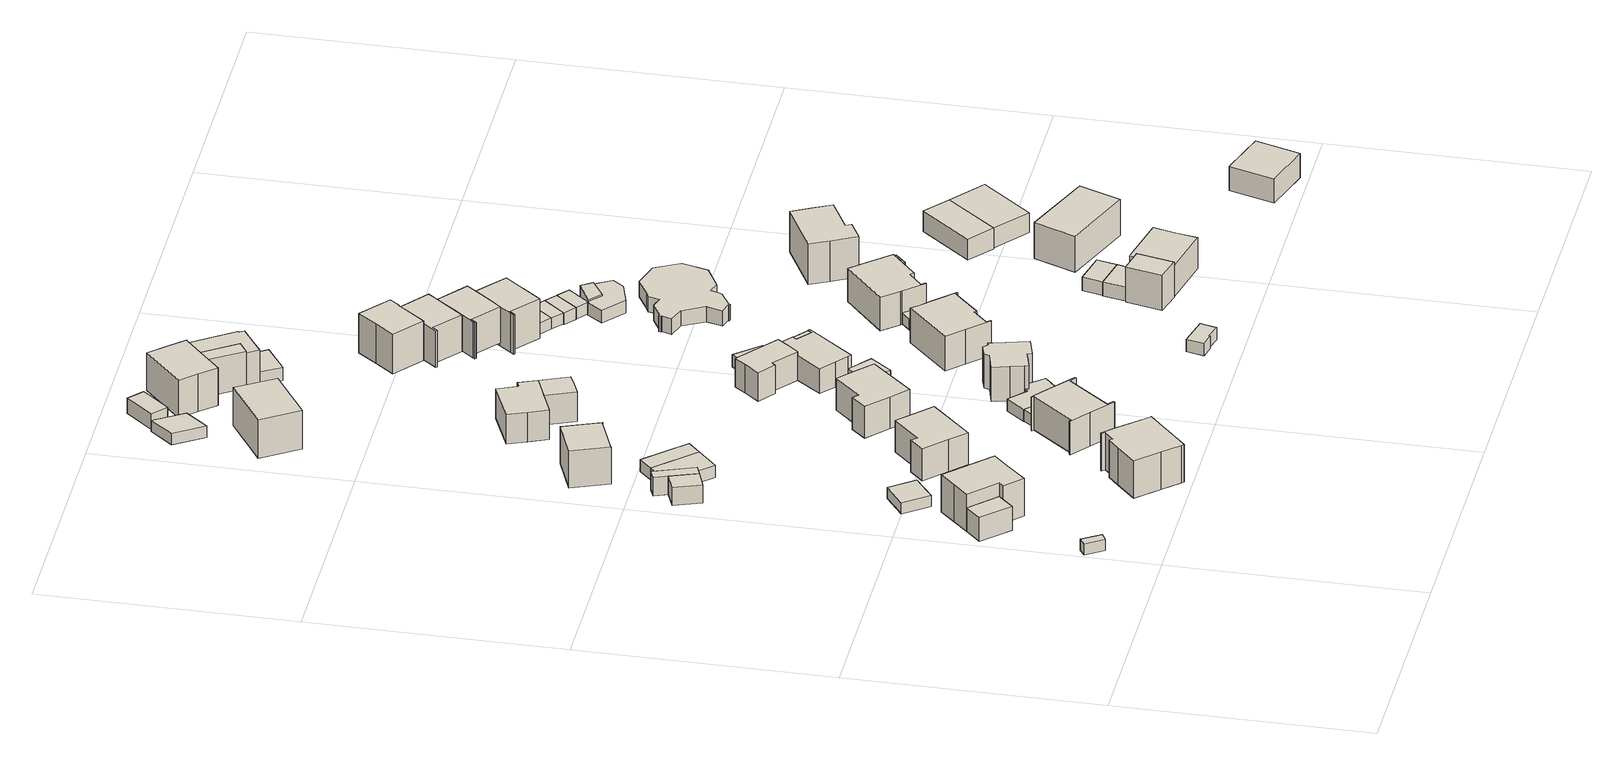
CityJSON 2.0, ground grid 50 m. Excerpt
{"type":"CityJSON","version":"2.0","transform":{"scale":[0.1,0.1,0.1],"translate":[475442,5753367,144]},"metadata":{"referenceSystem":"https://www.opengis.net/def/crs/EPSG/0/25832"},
"CityObjects":{
"building1":{"type":"Building","attributes":{"Gemeindeschluessel":"05766056","BezugspunktDach":"2000","function":"51009_1610","measuredHeight":2.75},"address":[{"country":"Germany"}],"geometry":[{"type":"Solid","lod":"1","boundaries":[[[[0,1,2,3]],[[4,5,6,7]],[[4,7,3,2]],[[5,4,2,1]],[[6,5,1,0]],[[7,6,0,3]]]]}]},
"building2":{"type":"Building","attributes":{"Gemeindeschluessel":"05766056","BezugspunktDach":"2000","function":"31001_1110","measuredHeight":5.11},"address":[{"country":"Germany","locality":"Oerlinghausen","thoroughfareNumber":"10","thoroughfareName":"Glockenheide"}],"geometry":[{"type":"Solid","lod":"1","boundaries":[[[[8,9,10,11,12]],[[13,14,15,16,17]],[[13,17,12,11]],[[14,13,11,10]],[[15,14,10,9]],[[16,15,9,8]],[[17,16,8,12]]]]}]},
"building3":{"type":"Building","attributes":{"Gemeindeschluessel":"05766056","BezugspunktDach":"2000","function":"31001_1010","measuredHeight":10.97},"address":[{"country":"Germany","locality":"Oerlinghausen","thoroughfareNumber":"10","thoroughfareName":"Glockenheide"}],"geometry":[{"type":"Solid","lod":"1","boundaries":[[[[18,19,20,21,22,23,24,25]],[[26,17,16,15,27,28,29,30]],[[26,30,25,24]],[[17,26,24,23]],[[16,17,23,22]],[[15,16,22,21]],[[27,15,21,20]],[[28,27,20,19]],[[29,28,19,18]],[[30,29,18,25]]]]}]},
"building4":{"type":"Building","attributes":{"Gemeindeschluessel":"05766056","BezugspunktDach":"2000","function":"31001_2000","measuredHeight":2.33},"address":[{"country":"Germany","locality":"Oerlinghausen","thoroughfareNumber":"10","thoroughfareName":"Glockenheide"}],"geometry":[{"type":"Solid","lod":"1","boundaries":[[[[31,32,33,34]],[[35,36,37,38]],[[35,38,34,33]],[[36,35,33,32]],[[37,36,32,31]],[[38,37,31,34]]]]}]},
"building5":{"type":"Building","attributes":{"Gemeindeschluessel":"05766056","BezugspunktDach":"2000","function":"31001_1010","measuredHeight":9.31},"address":[{"country":"Germany","locality":"Oerlinghausen","thoroughfareNumber":"11","thoroughfareName":"Glockenheide"}],"geometry":[{"type":"Solid","lod":"1","boundaries":[[[[39,40,41,42,43,44,45,46,47,48,49,50,51,52,53]],[[54,55,56,57,58,59,60,61,62,63,64,65,66,67,68]],[[54,68,53,52]],[[55,54,52,51]],[[56,55,51,50]],[[57,56,50,49]],[[58,57,49,48]],[[59,58,48,47]],[[60,59,47,46]],[[61,60,46,45]],[[62,61,45,44]],[[63,62,44,43]],[[64,63,43,42]],[[65,64,42,41]],[[66,65,41,40]],[[67,66,40,39]],[[68,67,39,53]]]]}]},
"building6":{"type":"Building","attributes":{"Gemeindeschluessel":"05766056","function":"31001_2000"},"address":[{"country":"Germany","locality":"Oerlinghausen","thoroughfareNumber":"7","thoroughfareName":"Baumheide"}],"children":["building6-1","building6-2","building6-3"]},
"building6-1":{"type":"BuildingPart","attributes":{"BezugspunktDach":"2000","measuredHeight":2.52},"parents":["building6"],"geometry":[{"type":"Solid","lod":"1","boundaries":[[[[69,70,71,72,73,74]],[[75,76,77,78,79,80]],[[75,80,74,73]],[[76,75,73,72]],[[77,76,72,71]],[[78,77,71,70]],[[79,78,70,69]],[[80,79,69,74]]]]}]},
"building6-2":{"type":"BuildingPart","attributes":{"BezugspunktDach":"2000","measuredHeight":3.87},"parents":["building6"],"geometry":[{"type":"Solid","lod":"1","boundaries":[[[[81,82,83,84]],[[85,86,87,88]],[[85,88,84,83]],[[86,85,83,82]],[[87,86,82,81]],[[88,87,81,84]]]]}]},
"building6-3":{"type":"BuildingPart","attributes":{"BezugspunktDach":"2000","measuredHeight":3.87},"parents":["building6"],"geometry":[{"type":"Solid","lod":"1","boundaries":[[[[89,90,84,91]],[[88,92,93,77]],[[88,77,91,84]],[[92,88,84,90]],[[93,92,90,89]],[[77,93,89,91]]]]}]},
"building7":{"type":"Building","attributes":{"Gemeindeschluessel":"05766056","BezugspunktDach":"2000","function":"31001_2000","measuredHeight":2.95},"address":[{"country":"Germany","locality":"Oerlinghausen","thoroughfareNumber":"11","thoroughfareName":"Glockenheide"}],"geometry":[{"type":"Solid","lod":"1","boundaries":[[[[94,95,96,97]],[[56,68,98,99]],[[56,99,97,96]],[[68,56,96,95]],[[98,68,95,94]],[[99,98,94,97]]]]}]},
"building8":{"type":"Building","attributes":{"Gemeindeschluessel":"05766056","BezugspunktDach":"2000","function":"31001_1010","measuredHeight":9.38},"address":[{"country":"Germany","locality":"Oerlinghausen","thoroughfareNumber":"8","thoroughfareName":"Glockenheide"}],"geometry":[{"type":"Solid","lod":"1","boundaries":[[[[100,101,102,103,104,105,106,107]],[[108,109,110,111,112,113,114,115]],[[108,115,107,106]],[[109,108,106,105]],[[110,109,105,104]],[[111,110,104,103]],[[112,111,103,102]],[[113,112,102,101]],[[114,113,101,100]],[[115,114,100,107]]]]}]},
"building9":{"type":"Building","attributes":{"Gemeindeschluessel":"05766056","BezugspunktDach":"2100","function":"31001_1010","measuredHeight":7.88},"address":[{"country":"Germany","locality":"Oerlinghausen","thoroughfareNumber":"5","thoroughfareName":"Baumheide"}],"geometry":[{"type":"Solid","lod":"1","boundaries":[[[[116,117,118,119,120,121,122,123]],[[124,125,126,127,128,129,130,131]],[[124,131,123,122]],[[125,124,122,121]],[[126,125,121,120]],[[127,126,120,119]],[[128,127,119,118]],[[129,128,118,117]],[[130,129,117,116]],[[131,130,116,123]]]]}]},
"building10":{"type":"Building","attributes":{"Gemeindeschluessel":"05766056","BezugspunktDach":"2000","function":"31001_2000","measuredHeight":2.61},"address":[{"country":"Germany","locality":"Oerlinghausen","thoroughfareNumber":"5","thoroughfareName":"Baumheide"}],"geometry":[{"type":"Solid","lod":"1","boundaries":[[[[132,69,74,133]],[[80,79,134,135]],[[80,135,133,74]],[[79,80,74,69]],[[134,79,69,132]],[[135,134,132,133]]]]}]},
"building11":{"type":"Building","attributes":{"Gemeindeschluessel":"05766056","BezugspunktDach":"2000","function":"31001_1010","measuredHeight":9.22},"address":[{"country":"Germany","locality":"Oerlinghausen","thoroughfareNumber":"9","thoroughfareName":"Glockenheide"}],"geometry":[{"type":"Solid","lod":"1","boundaries":[[[[136,137,138,139,140,141,142,143,144,145,146,147,148,149,150,151]],[[152,153,154,155,156,157,158,159,160,161,162,163,164,165,166,167]],[[152,167,151,150]],[[153,152,150,149]],[[154,153,149,148]],[[155,154,148,147]],[[156,155,147,146]],[[157,156,146,145]],[[158,157,145,144]],[[159,158,144,143]],[[160,159,143,142]],[[161,160,142,141]],[[162,161,141,140]],[[163,162,140,139]],[[164,163,139,138]],[[165,164,138,137]],[[166,165,137,136]],[[167,166,136,151]]]]}]},
"building12":{"type":"Building","attributes":{"Gemeindeschluessel":"05766056","BezugspunktDach":"2000","function":"31001_2463","measuredHeight":2.56},"address":[{"country":"Germany","locality":"Oerlinghausen","thoroughfareNumber":"9","thoroughfareName":"Glockenheide"}],"geometry":[{"type":"Solid","lod":"1","boundaries":[[[[168,169,170,171]],[[152,166,172,173]],[[152,173,171,170]],[[166,152,170,169]],[[172,166,169,168]],[[173,172,168,171]]]]}]},
"building13":{"type":"Building","attributes":{"Gemeindeschluessel":"05766056","BezugspunktDach":"2000","function":"31001_1010","measuredHeight":9.2},"address":[{"country":"Germany","locality":"Oerlinghausen","thoroughfareNumber":"6","thoroughfareName":"Glockenheide"}],"geometry":[{"type":"Solid","lod":"1","boundaries":[[[[174,175,176,177,178,179,180,181]],[[182,183,184,185,186,187,188,189]],[[182,189,181,180]],[[183,182,180,179]],[[184,183,179,178]],[[185,184,178,177]],[[186,185,177,176]],[[187,186,176,175]],[[188,187,175,174]],[[189,188,174,181]]]]}]},
"building14":{"type":"Building","attributes":{"Gemeindeschluessel":"05766056","function":"31001_1010"},"address":[{"country":"Germany","locality":"Oerlinghausen","thoroughfareNumber":"3","thoroughfareName":"Baumheide"}],"children":["building14-1","building14-2"]},
"building14-1":{"type":"BuildingPart","attributes":{"BezugspunktDach":"2000","measuredHeight":7.73},"parents":["building14"],"geometry":[{"type":"Solid","lod":"1","boundaries":[[[[190,191,192,193,194,195,196,197,198]],[[199,200,201,202,203,204,205,206,207]],[[199,207,198,197]],[[200,199,197,196]],[[201,200,196,195]],[[202,201,195,194]],[[203,202,194,193]],[[204,203,193,192]],[[205,204,192,191]],[[206,205,191,190]],[[207,206,190,198]]]]}]},
"building14-2":{"type":"BuildingPart","attributes":{"BezugspunktDach":"2000","measuredHeight":7.33},"parents":["building14"],"geometry":[{"type":"Solid","lod":"1","boundaries":[[[[208,195,209,194,210,211]],[[212,202,213,201,214,215]],[[212,215,211,210]],[[202,212,210,194]],[[213,202,194,209]],[[201,213,209,195]],[[214,201,195,208]],[[215,214,208,211]]]]}]},
"building15":{"type":"Building","attributes":{"Gemeindeschluessel":"05766056","BezugspunktDach":"2000","function":"31001_2463","measuredHeight":2.64,"storeysAboveGround":1},"address":[{"country":"Germany","locality":"Oerlinghausen","thoroughfareNumber":"7","thoroughfareName":"Glockenheide"}],"geometry":[{"type":"Solid","lod":"1","boundaries":[[[[168,171,216,217,218,219,220,221,222]],[[223,224,225,226,227,228,229,230,231]],[[223,231,222,221]],[[224,223,221,220]],[[225,224,220,219]],[[226,225,219,218]],[[227,226,218,217]],[[228,227,217,216]],[[229,228,216,171]],[[230,229,171,168]],[[231,230,168,222]]]]}]},
"building16":{"type":"Building","attributes":{"Gemeindeschluessel":"05766056","BezugspunktDach":"2000","function":"31001_1010","measuredHeight":9.86},"address":[{"country":"Germany","locality":"Oerlinghausen","thoroughfareNumber":"2","thoroughfareName":"Baumheide"}],"geometry":[{"type":"Solid","lod":"1","boundaries":[[[[232,233,234,235]],[[236,237,238,239]],[[236,239,235,234]],[[237,236,234,233]],[[238,237,233,232]],[[239,238,232,235]]]]}]},
"building17":{"type":"Building","attributes":{"Gemeindeschluessel":"05766056","BezugspunktDach":"2000","function":"31001_2000","measuredHeight":2.44},"address":[{"country":"Germany","locality":"Oerlinghausen","thoroughfareNumber":"2","thoroughfareName":"Baumheide"}],"geometry":[{"type":"Solid","lod":"1","boundaries":[[[[240,241,242,243]],[[244,245,246,247]],[[244,247,243,242]],[[245,244,242,241]],[[246,245,241,240]],[[247,246,240,243]]]]}]},
"building18":{"type":"Building","attributes":{"Gemeindeschluessel":"05766056","BezugspunktDach":"2000","function":"31001_1010","measuredHeight":9.19,"storeysAboveGround":1},"address":[{"country":"Germany","locality":"Oerlinghausen","thoroughfareNumber":"7","thoroughfareName":"Glockenheide"}],"geometry":[{"type":"Solid","lod":"1","boundaries":[[[[248,249,250,251,252,253,254,255,256,257,258,259,260,261]],[[262,263,264,265,266,267,268,269,270,271,272,273,274,275]],[[262,275,261,260]],[[263,262,260,259]],[[264,263,259,258]],[[265,264,258,257]],[[266,265,257,256]],[[267,266,256,255]],[[268,267,255,254]],[[269,268,254,253]],[[270,269,253,252]],[[271,270,252,251]],[[272,271,251,250]],[[273,272,250,249]],[[274,273,249,248]],[[275,274,248,261]]]]}]},
"building19":{"type":"Building","attributes":{"Gemeindeschluessel":"05766056","BezugspunktDach":"2000","function":"31001_2000","measuredHeight":4.46},"address":[{"country":"Germany","locality":"Oerlinghausen","thoroughfareNumber":"3","thoroughfareName":"Baumheide"}],"geometry":[{"type":"Solid","lod":"1","boundaries":[[[[276,277,278,279]],[[214,201,280,281]],[[214,281,279,278]],[[201,214,278,277]],[[280,201,277,276]],[[281,280,276,279]]]]}]},
"building20":{"type":"Building","attributes":{"Gemeindeschluessel":"05766056","BezugspunktDach":"2000","function":"31001_2000","measuredHeight":3.88},"address":[{"country":"Germany","locality":"Oerlinghausen","thoroughfareNumber":"24","thoroughfareName":"Heideweg"}],"geometry":[{"type":"Solid","lod":"1","boundaries":[[[[282,283,284,285]],[[286,287,288,289]],[[286,289,285,284]],[[287,286,284,283]],[[288,287,283,282]],[[289,288,282,285]]]]}]},
"building21":{"type":"Building","attributes":{"Gemeindeschluessel":"05766056","BezugspunktDach":"2000","function":"51009_1611","measuredHeight":2.75},"address":[{"country":"Germany"}],"geometry":[{"type":"Solid","lod":"1","boundaries":[[[[290,291,292,293]],[[294,295,296,297]],[[294,297,293,292]],[[295,294,292,291]],[[296,295,291,290]],[[297,296,290,293]]]]}]},
"building22":{"type":"Building","attributes":{"Gemeindeschluessel":"05766056","function":"31001_1010"},"address":[{"country":"Germany","locality":"Oerlinghausen","thoroughfareNumber":"4","thoroughfareName":"Glockenheide"}],"children":["building22-1","building22-2","building22-3"]},
"building22-1":{"type":"BuildingPart","attributes":{"BezugspunktDach":"2000","measuredHeight":7.12,"storeysAboveGround":1},"parents":["building22"],"geometry":[{"type":"Solid","lod":"1","boundaries":[[[[298,299,300,301,302,303,304,305,306,307,308,309]],[[310,311,312,313,314,315,316,317,318,319,320,321]],[[310,321,309,308]],[[311,310,308,307]],[[312,311,307,306]],[[313,312,306,305]],[[314,313,305,304]],[[315,314,304,303]],[[316,315,303,302]],[[317,316,302,301]],[[318,317,301,300]],[[319,318,300,299]],[[320,319,299,298]],[[321,320,298,309]]]]}]},
"building22-2":{"type":"BuildingPart","attributes":{"BezugspunktDach":"2000","measuredHeight":7.09,"storeysAboveGround":1},"parents":["building22"],"geometry":[{"type":"Solid","lod":"1","boundaries":[[[[322,323,324,325,326,327,328,329]],[[330,317,331,332,333,334,335,318]],[[330,318,329,328]],[[317,330,328,327]],[[331,317,327,326]],[[332,331,326,325]],[[333,332,325,324]],[[334,333,324,323]],[[335,334,323,322]],[[318,335,322,329]]]]}]},
"building22-3":{"type":"BuildingPart","attributes":{"BezugspunktDach":"2100","measuredHeight":4.94,"storeysAboveGround":1},"address":[{"country":"Germany","locality":"Oerlinghausen","thoroughfareNumber":"4","thoroughfareName":"Glockenheide"}],"parents":["building22"],"geometry":[{"type":"Solid","lod":"1","boundaries":[[[[336,337,338,339]],[[340,341,342,343]],[[340,343,339,338]],[[341,340,338,337]],[[342,341,337,336]],[[343,342,336,339]]]]}]},
"building23":{"type":"Building","attributes":{"Gemeindeschluessel":"05766056","BezugspunktDach":"2000","function":"31001_1100","measuredHeight":9.48},"address":[{"country":"Germany","locality":"Oerlinghausen","thoroughfareNumber":"24","thoroughfareName":"Heideweg"}],"geometry":[{"type":"Solid","lod":"1","boundaries":[[[[344,345,346,347,348,349,350,351,352]],[[353,354,355,356,357,358,359,360,361]],[[353,361,352,351]],[[354,353,351,350]],[[355,354,350,349]],[[356,355,349,348]],[[357,356,348,347]],[[358,357,347,346]],[[359,358,346,345]],[[360,359,345,344]],[[361,360,344,352]]]]}]},
"building24":{"type":"Building","attributes":{"Gemeindeschluessel":"05766056","BezugspunktDach":"2000","function":"31001_2463","measuredHeight":2.6},"address":[{"country":"Germany","locality":"Oerlinghausen","thoroughfareNumber":"4","thoroughfareName":"Glockenheide"}],"geometry":[{"type":"Solid","lod":"1","boundaries":[[[[362,363,364,365]],[[366,367,368,369]],[[366,369,365,364]],[[367,366,364,363]],[[368,367,363,362]],[[369,368,362,365]]]]}]},
"building25":{"type":"Building","attributes":{"Gemeindeschluessel":"05766056","BezugspunktDach":"2000","function":"31001_2000","measuredHeight":2.58},"address":[{"country":"Germany","locality":"Oerlinghausen","thoroughfareNumber":"4","thoroughfareName":"Winkelweg"}],"geometry":[{"type":"Solid","lod":"1","boundaries":[[[[370,371,372,373,374,375]],[[376,377,378,379,380,381]],[[376,381,375,374]],[[377,376,374,373]],[[378,377,373,372]],[[379,378,372,371]],[[380,379,371,370]],[[381,380,370,375]]]]}]},
"building26":{"type":"Building","attributes":{"Gemeindeschluessel":"05766056","BezugspunktDach":"2000","function":"51009_1610","measuredHeight":9.22},"address":[{"country":"Germany"}],"geometry":[{"type":"Solid","lod":"1","boundaries":[[[[344,352,382,383]],[[384,385,386,387]],[[384,387,383,382]],[[385,384,382,352]],[[386,385,352,344]],[[387,386,344,383]]]]}]},
"building27":{"type":"Building","attributes":{"Gemeindeschluessel":"05766056","BezugspunktDach":"2000","function":"31001_1010","measuredHeight":9.15},"address":[{"country":"Germany","locality":"Oerlinghausen","thoroughfareNumber":"5","thoroughfareName":"Glockenheide"}],"geometry":[{"type":"Solid","lod":"1","boundaries":[[[[388,389,390,391,392,393,394,395,396,397,398,399,400]],[[401,402,403,404,405,406,407,408,409,410,411,412,413]],[[401,413,400,399]],[[402,401,399,398]],[[403,402,398,397]],[[404,403,397,396]],[[405,404,396,395]],[[406,405,395,394]],[[407,406,394,393]],[[408,407,393,392]],[[409,408,392,391]],[[410,409,391,390]],[[411,410,390,389]],[[412,411,389,388]],[[413,412,388,400]]]]}]},
"building28":{"type":"Building","attributes":{"Gemeindeschluessel":"05766056","BezugspunktDach":"2000","function":"31001_1100","measuredHeight":9.56},"address":[{"country":"Germany","locality":"Oerlinghausen","thoroughfareNumber":"24a","thoroughfareName":"Heideweg"}],"geometry":[{"type":"Solid","lod":"1","boundaries":[[[[414,415,416,417,418,419,420,421,422,423,424]],[[425,384,387,386,426,427,428,429,430,431,432]],[[425,432,424,423]],[[384,425,423,422]],[[387,384,422,421]],[[386,387,421,420]],[[426,386,420,419]],[[427,426,419,418]],[[428,427,418,417]],[[429,428,417,416]],[[430,429,416,415]],[[431,430,415,414]],[[432,431,414,424]]]]}]},
"building29":{"type":"Building","attributes":{"Gemeindeschluessel":"05766056","BezugspunktDach":"2000","function":"31001_1100","measuredHeight":2.75},"address":[{"country":"Germany","locality":"Oerlinghausen","thoroughfareNumber":"24b","thoroughfareName":"Heideweg"}],"geometry":[{"type":"Solid","lod":"1","boundaries":[[[[433,434,435,436]],[[437,425,431,438]],[[437,438,436,435]],[[425,437,435,434]],[[431,425,434,433]],[[438,431,433,436]]]]}]},
"building30":{"type":"Building","attributes":{"Gemeindeschluessel":"05766056","BezugspunktDach":"2000","function":"31001_1010","measuredHeight":10.06},"address":[{"country":"Germany","locality":"Oerlinghausen","thoroughfareNumber":"26","thoroughfareName":"Heideweg"}],"geometry":[{"type":"Solid","lod":"1","boundaries":[[[[439,440,441,442,443,444,445,446]],[[447,448,449,450,451,452,453,454]],[[447,454,446,445]],[[448,447,445,444]],[[449,448,444,443]],[[450,449,443,442]],[[451,450,442,441]],[[452,451,441,440]],[[453,452,440,439]],[[454,453,439,446]]]]}]},
"building31":{"type":"Building","attributes":{"Gemeindeschluessel":"05766056","BezugspunktDach":"2000","function":"31001_2000","measuredHeight":2.39},"address":[{"country":"Germany","locality":"Oerlinghausen","thoroughfareNumber":"5","thoroughfareName":"Glockenheide"}],"geometry":[{"type":"Solid","lod":"1","boundaries":[[[[455,456,457,458,459,460]],[[461,462,463,464,465,466]],[[461,466,460,459]],[[462,461,459,458]],[[463,462,458,457]],[[464,463,457,456]],[[465,464,456,455]],[[466,465,455,460]]]]}]},
"building32":{"type":"Building","attributes":{"Gemeindeschluessel":"05766056","BezugspunktDach":"2000","function":"31001_1010","measuredHeight":9.85},"address":[{"country":"Germany","locality":"Oerlinghausen","thoroughfareNumber":"26a","thoroughfareName":"Heideweg"}],"geometry":[{"type":"Solid","lod":"1","boundaries":[[[[467,468,469,470,471,472,473,474,475,476,477]],[[478,479,480,481,482,483,484,485,486,487,488]],[[478,488,477,476]],[[479,478,476,475]],[[480,479,475,474]],[[481,480,474,473]],[[482,481,473,472]],[[483,482,472,471]],[[484,483,471,470]],[[485,484,470,469]],[[486,485,469,468]],[[487,486,468,467]],[[488,487,467,477]]]]}]},
"building33":{"type":"Building","attributes":{"Gemeindeschluessel":"05766056","BezugspunktDach":"2000","function":"31001_1010","measuredHeight":9.76,"storeysAboveGround":3},"address":[{"country":"Germany","locality":"Oerlinghausen","thoroughfareNumber":"26b","thoroughfareName":"Heideweg"}],"geometry":[{"type":"Solid","lod":"1","boundaries":[[[[489,477,490,475,491,492,493,494,495,496,497]],[[498,499,500,501,502,503,504,505,506,507,508]],[[498,508,497,496]],[[499,498,496,495]],[[500,499,495,494]],[[501,500,494,493]],[[502,501,493,492]],[[503,502,492,491]],[[504,503,491,475]],[[505,504,475,490]],[[506,505,490,477]],[[507,506,477,489]],[[508,507,489,497]]]]}]},
"building34":{"type":"Building","attributes":{"Gemeindeschluessel":"05766056","BezugspunktDach":"2000","function":"31001_2000","measuredHeight":2.44},"address":[{"country":"Germany","locality":"Oerlinghausen","thoroughfareNumber":"3","thoroughfareName":"Glockenheide"}],"geometry":[{"type":"Solid","lod":"1","boundaries":[[[[509,510,455,460,511]],[[466,465,512,513,514]],[[466,514,511,460]],[[465,466,460,455]],[[512,465,455,510]],[[513,512,510,509]],[[514,513,509,511]]]]}]},
"building35":{"type":"Building","attributes":{"Gemeindeschluessel":"05766056","BezugspunktDach":"2000","function":"31001_1010","measuredHeight":10.43,"storeysAboveGround":3},"address":[{"country":"Germany","locality":"Oerlinghausen","thoroughfareNumber":"26c","thoroughfareName":"Heideweg"}],"geometry":[{"type":"Solid","lod":"1","boundaries":[[[[497,515,495,516,517,518,519,520,521,522,523,524]],[[525,526,527,528,529,530,531,532,533,534,535,536]],[[525,536,524,523]],[[526,525,523,522]],[[527,526,522,521]],[[528,527,521,520]],[[529,528,520,519]],[[530,529,519,518]],[[531,530,518,517]],[[532,531,517,516]],[[533,532,516,495]],[[534,533,495,515]],[[535,534,515,497]],[[536,535,497,524]]]]}]},
"building36":{"type":"Building","attributes":{"Gemeindeschluessel":"05766056","BezugspunktDach":"2000","function":"31001_2463","measuredHeight":2.4},"address":[{"country":"Germany","locality":"Oerlinghausen","thoroughfareNumber":"26c","thoroughfareName":"Heideweg"}],"geometry":[{"type":"Solid","lod":"1","boundaries":[[[[537,538,539,540]],[[541,542,543,544]],[[541,544,540,539]],[[542,541,539,538]],[[543,542,538,537]],[[544,543,537,540]]]]}]},
"building37":{"type":"Building","attributes":{"Gemeindeschluessel":"05766056","BezugspunktDach":"2000","function":"31001_2000","measuredHeight":8.66},"address":[{"country":"Germany","locality":"Oerlinghausen","thoroughfareNumber":"2","thoroughfareName":"Winkelweg"}],"geometry":[{"type":"Solid","lod":"1","boundaries":[[[[545,546,547,548]],[[549,550,551,552]],[[549,552,548,547]],[[550,549,547,546]],[[551,550,546,545]],[[552,551,545,548]]]]}]},
"building38":{"type":"Building","attributes":{"Gemeindeschluessel":"05766056","BezugspunktDach":"2000","function":"31001_1010","measuredHeight":8.8},"address":[{"country":"Germany","locality":"Oerlinghausen","thoroughfareNumber":"3","thoroughfareName":"Glockenheide"}],"geometry":[{"type":"Solid","lod":"1","boundaries":[[[[553,554,555,556,557,558,559,560,561,562,563,564,565,566]],[[567,568,569,570,571,572,573,574,575,513,512,576,577,578]],[[567,578,566,565]],[[568,567,565,564]],[[569,568,564,563]],[[570,569,563,562]],[[571,570,562,561]],[[572,571,561,560]],[[573,572,560,559]],[[574,573,559,558]],[[575,574,558,557]],[[513,575,557,556]],[[512,513,556,555]],[[576,512,555,554]],[[577,576,554,553]],[[578,577,553,566]]]]}]},
"building39":{"type":"Building","attributes":{"Gemeindeschluessel":"05766056","BezugspunktDach":"2000","function":"31001_2463","measuredHeight":2.4},"address":[{"country":"Germany","locality":"Oerlinghausen","thoroughfareNumber":"26b","thoroughfareName":"Heideweg"}],"geometry":[{"type":"Solid","lod":"1","boundaries":[[[[540,539,579,580]],[[581,541,544,582]],[[581,582,580,579]],[[541,581,579,539]],[[544,541,539,540]],[[582,544,540,580]]]]}]},
"building40":{"type":"Building","attributes":{"Gemeindeschluessel":"05766056","BezugspunktDach":"2000","function":"31001_2463","measuredHeight":2.47},"address":[{"country":"Germany","locality":"Oerlinghausen","thoroughfareNumber":"26a","thoroughfareName":"Heideweg"}],"geometry":[{"type":"Solid","lod":"1","boundaries":[[[[580,579,583,584,585]],[[586,587,588,589,590]],[[586,590,585,584]],[[587,586,584,583]],[[588,587,583,579]],[[589,588,579,580]],[[590,589,580,585]]]]}]},
"building41":{"type":"Building","attributes":{"Gemeindeschluessel":"05766056","BezugspunktDach":"2000","function":"31001_2000","measuredHeight":2.92},"address":[{"country":"Germany","locality":"Oerlinghausen","thoroughfareNumber":"2","thoroughfareName":"Winkelweg"}],"geometry":[{"type":"Solid","lod":"1","boundaries":[[[[591,592,593,594,595,596]],[[597,598,599,600,601,602]],[[597,602,596,595]],[[598,597,595,594]],[[599,598,594,593]],[[600,599,593,592]],[[601,600,592,591]],[[602,601,591,596]]]]}]},
"building42":{"type":"Building","attributes":{"Gemeindeschluessel":"05766056","BezugspunktDach":"2000","function":"31001_2463","measuredHeight":2.52},"address":[{"country":"Germany","locality":"Oerlinghausen","thoroughfareNumber":"26","thoroughfareName":"Heideweg"}],"geometry":[{"type":"Solid","lod":"1","boundaries":[[[[603,604,585,584,605,606,607,608]],[[609,610,611,586,590,612,613,614]],[[609,614,608,607]],[[610,609,607,606]],[[611,610,606,605]],[[586,611,605,584]],[[590,586,584,585]],[[612,590,585,604]],[[613,612,604,603]],[[614,613,603,608]]]]}]},
"building43":{"type":"Building","attributes":{"Gemeindeschluessel":"05766056","BezugspunktDach":"2000","function":"31001_2463","measuredHeight":2.71},"address":[{"country":"Germany","locality":"Oerlinghausen","thoroughfareNumber":"28","thoroughfareName":"Heideweg"}],"geometry":[{"type":"Solid","lod":"1","boundaries":[[[[615,616,608,607,606,617,618,619,620,621]],[[622,623,624,625,626,627,628,629,630,631]],[[622,631,621,620]],[[623,622,620,619]],[[624,623,619,618]],[[625,624,618,617]],[[626,625,617,606]],[[627,626,606,607]],[[628,627,607,608]],[[629,628,608,616]],[[630,629,616,615]],[[631,630,615,621]]]]}]},
"building44":{"type":"Building","attributes":{"Gemeindeschluessel":"05766056","BezugspunktDach":"2000","function":"31001_1010","measuredHeight":3.3},"address":[{"country":"Germany","locality":"Oerlinghausen","thoroughfareNumber":"28","thoroughfareName":"Heideweg"}],"geometry":[{"type":"Solid","lod":"1","boundaries":[[[[632,633,634,635,636,637,638,639,640,641,642,643,644,645,646,647,648,649,650,651,652,653,654]],[[655,656,657,658,659,660,661,662,663,664,665,666,667,668,669,670,671,672,673,674,675,676,677]],[[655,677,654,653]],[[656,655,653,652]],[[657,656,652,651]],[[658,657,651,650]],[[659,658,650,649]],[[660,659,649,648]],[[661,660,648,647]],[[662,661,647,646]],[[663,662,646,645]],[[664,663,645,644]],[[665,664,644,643]],[[666,665,643,642]],[[667,666,642,641]],[[668,667,641,640]],[[669,668,640,639]],[[670,669,639,638]],[[671,670,638,637]],[[672,671,637,636]],[[673,672,636,635]],[[674,673,635,634]],[[675,674,634,633]],[[676,675,633,632]],[[677,676,632,654]]]]}]},
"building45":{"type":"Building","attributes":{"Gemeindeschluessel":"05766056","BezugspunktDach":"2000","function":"31001_2000","measuredHeight":2.9},"address":[{"country":"Germany","locality":"Oerlinghausen","thoroughfareNumber":"2","thoroughfareName":"Winkelweg"}],"geometry":[{"type":"Solid","lod":"1","boundaries":[[[[678,591,596,679]],[[680,681,682,683]],[[680,683,679,596]],[[681,680,596,591]],[[682,681,591,678]],[[683,682,678,679]]]]}]},
"building46":{"type":"Building","attributes":{"Gemeindeschluessel":"05766056","BezugspunktDach":"2000","function":"51009_1611","measuredHeight":2.93},"address":[{"country":"Germany"}],"geometry":[{"type":"Solid","lod":"1","boundaries":[[[[684,685,686,687]],[[630,629,688,631]],[[630,631,687,686]],[[629,630,686,685]],[[688,629,685,684]],[[631,688,684,687]]]]}]},
"building47":{"type":"Building","attributes":{"Gemeindeschluessel":"05766056","BezugspunktDach":"2000","function":"31001_1010","measuredHeight":7.83},"address":[{"country":"Germany","locality":"Oerlinghausen","thoroughfareNumber":"2","thoroughfareName":"Winkelweg"}],"geometry":[{"type":"Solid","lod":"1","boundaries":[[[[689,690,691,692,693,694,695,696]],[[697,698,699,700,701,702,703,704]],[[697,704,696,695]],[[698,697,695,694]],[[699,698,694,693]],[[700,699,693,692]],[[701,700,692,691]],[[702,701,691,690]],[[703,702,690,689]],[[704,703,689,696]]]]}]},
"building48":{"type":"Building","attributes":{"Gemeindeschluessel":"05766056","BezugspunktDach":"2000","function":"31001_2000","measuredHeight":4.49},"address":[{"country":"Germany","locality":"Oerlinghausen","thoroughfareNumber":"3","thoroughfareName":"Glockenheide"}],"geometry":[{"type":"Solid","lod":"1","boundaries":[[[[705,706,707,708,709,710]],[[711,712,713,714,715,716]],[[711,716,710,709]],[[712,711,709,708]],[[713,712,708,707]],[[714,713,707,706]],[[715,714,706,705]],[[716,715,705,710]]]]}]},
"building49":{"type":"Building","attributes":{"Gemeindeschluessel":"05766056","BezugspunktDach":"2000","function":"31001_1010","measuredHeight":10.53},"address":[{"country":"Germany","locality":"Oerlinghausen","thoroughfareNumber":"1","thoroughfareName":"Glockenheide"}],"geometry":[{"type":"Solid","lod":"1","boundaries":[[[[717,718,719,720,721,722,723,724]],[[725,726,727,728,729,730,731,732]],[[725,732,724,723]],[[726,725,723,722]],[[727,726,722,721]],[[728,727,721,720]],[[729,728,720,719]],[[730,729,719,718]],[[731,730,718,717]],[[732,731,717,724]]]]}]},
"building50":{"type":"Building","attributes":{"Gemeindeschluessel":"05766056","BezugspunktDach":"2000","function":"31001_1010","measuredHeight":9.39},"address":[{"country":"Germany","locality":"Oerlinghausen","thoroughfareNumber":"30","thoroughfareName":"Heideweg"}],"geometry":[{"type":"Solid","lod":"1","boundaries":[[[[733,734,735,736]],[[737,738,739,740]],[[737,740,736,735]],[[738,737,735,734]],[[739,738,734,733]],[[740,739,733,736]]]]}]},
"building51":{"type":"Building","attributes":{"Gemeindeschluessel":"05766056","BezugspunktDach":"2000","function":"31001_2000","measuredHeight":5.57},"address":[{"country":"Germany","locality":"Oerlinghausen","thoroughfareNumber":"1","thoroughfareName":"Glockenheide"}],"geometry":[{"type":"Solid","lod":"1","boundaries":[[[[741,742,743,744]],[[745,746,747,748]],[[745,748,744,743]],[[746,745,743,742]],[[747,746,742,741]],[[748,747,741,744]]]]}]},
"building52":{"type":"Building","attributes":{"Gemeindeschluessel":"05766056","BezugspunktDach":"2000","function":"31001_2000","measuredHeight":5.41},"address":[{"country":"Germany","locality":"Oerlinghausen","thoroughfareNumber":"30","thoroughfareName":"Heideweg"}],"geometry":[{"type":"Solid","lod":"1","boundaries":[[[[744,743,749,750]],[[751,752,753,754]],[[751,754,750,749]],[[752,751,749,743]],[[753,752,743,744]],[[754,753,744,750]]]]}]},
"building53":{"type":"Building","attributes":{"Gemeindeschluessel":"05766056","BezugspunktDach":"2000","function":"31001_1010","measuredHeight":6.72},"address":[{"country":"Germany","locality":"Oerlinghausen","thoroughfareNumber":"1","thoroughfareName":"Winkelweg"}],"geometry":[{"type":"Solid","lod":"1","boundaries":[[[[755,756,757,758]],[[759,760,761,762]],[[759,762,758,757]],[[760,759,757,756]],[[761,760,756,755]],[[762,761,755,758]]]]}]}
},
"vertices":[
[17,155,35],[2,145,35],[25,110,35],[40,119,35],[25,110,11],[2,145,11],[17,155,11],[40,119,11],
[97,322,58],[47,372,58],[18,343,58],[68,292,58],[88,313,58],[68,292,7],[18,343,7],[47,372,7],[97,322,7],[88,313,7],
[188,348,87],[105,431,87],[76,401,87],[47,372,87],[97,322,87],[88,313,87],[121,280,87],[159,319,87],[121,280,7],[76,401,7],[105,431,7],[188,348,7],[159,319,7],
[117,534,40],[69,498,40],[105,450,40],[153,486,40],[105,450,17],[69,498,17],[117,534,17],[153,486,17],
[292,172,95],[290,170,95],[295,164,95],[276,146,95],[271,152,95],[247,130,95],[208,94,95],[248,51,95],[278,19,95],[282,15,95],[336,65,95],[366,93,95],[365,93,95],[332,129,95],[316,147,95],[332,129,15],[365,93,15],[366,93,15],[336,65,15],[282,15,15],[278,19,15],[248,51,15],[208,94,15],[247,130,15],[271,152,15],[276,146,15],[295,164,15],[290,170,15],[292,172,15],[316,147,15],
[84,967,50],[58,943,50],[82,880,50],[88,882,50],[116,853,50],[156,891,50],[116,853,24],[88,882,24],[82,880,24],[58,943,24],[84,967,24],[156,891,24],
[41,926,63],[4,911,63],[24,858,63],[61,872,63],[24,858,24],[4,911,24],[41,926,24],[61,872,24],
[51,960,63],[31,952,63],[82,880,63],[31,952,24],[51,960,24],
[338,167,45],[316,147,45],[366,93,45],[388,114,45],[338,167,15],[388,114,15],
[273,550,88],[221,498,88],[211,509,88],[184,482,88],[226,441,88],[256,411,88],[334,490,88],[303,520,88],[334,490,20],[256,411,20],[226,441,20],[184,482,20],[211,509,20],[221,498,20],[273,550,20],[303,520,20],
[28,1108,103],[57,1035,103],[59,1036,103],[59,1037,103],[134,1067,103],[135,1066,103],[137,1067,103],[108,1140,103],[137,1067,24],[135,1066,24],[134,1067,24],[59,1037,24],[59,1036,24],[57,1035,24],[28,1108,24],[108,1140,24],
[109,991,50],[181,915,50],[109,991,24],[181,915,24],
[408,317,89],[400,323,89],[398,321,89],[402,318,89],[335,235,89],[331,238,89],[329,236,89],[367,206,89],[412,170,89],[414,173,89],[402,182,89],[468,264,89],[480,255,89],[482,258,89],[475,263,89],[437,294,89],[475,263,18],[482,258,18],[480,255,18],[468,264,18],[402,182,18],[414,173,18],[412,170,18],[367,206,18],[329,236,18],[331,238,18],[335,235,18],[402,318,18],[398,321,18],[400,323,18],[408,317,18],[437,294,18],
[428,342,43],[408,317,43],[475,263,43],[494,280,43],[428,342,18],[494,280,18],
[394,684,89],[345,632,89],[334,642,89],[308,614,89],[350,575,89],[382,545,89],[457,626,89],[426,655,89],[457,626,21],[382,545,21],[350,575,21],[308,614,21],[334,642,21],[345,632,21],[394,684,21],[426,655,21],
[226,1283,96],[141,1247,96],[157,1210,96],[173,1173,96],[220,1193,96],[270,1213,96],[255,1249,96],[243,1243,96],[242,1246,96],[243,1243,33],[255,1249,33],[270,1213,33],[220,1193,33],[173,1173,33],[157,1210,33],[141,1247,33],[226,1283,33],[242,1246,33],
[294,1157,96],[245,1203,96],[244,1135,96],[269,1146,96],[244,1135,33],[245,1203,33],[294,1157,33],[269,1146,33],
[519,303,43],[542,324,43],[518,352,43],[500,347,43],[499,354,43],[492,347,43],[458,379,43],[492,347,17],[499,354,17],[500,347,17],[518,352,17],[542,324,17],[519,303,17],[494,280,17],[428,342,17],[458,379,17],
[112,1749,112],[9,1682,112],[57,1609,112],[159,1675,112],[57,1609,30],[9,1682,30],[112,1749,30],[159,1675,30],
[58,1890,57],[20,1845,57],[58,1787,57],[95,1832,57],[58,1787,33],[20,1845,33],[58,1890,33],[95,1832,33],
[526,435,92],[523,424,92],[482,413,92],[491,380,92],[499,354,92],[500,347,92],[518,352,92],[541,359,92],[544,349,92],[585,361,92],[573,403,92],[564,436,92],[558,434,92],[549,442,92],[558,434,19],[564,436,19],[573,403,19],[585,361,19],[544,349,19],[541,359,19],[518,352,19],[500,347,19],[499,354,19],[491,380,19],[482,413,19],[523,424,19],[526,435,19],[549,442,19],
[297,1225,67],[270,1213,67],[294,1157,67],[321,1168,67],[297,1225,33],[321,1168,33],
[111,1945,66],[65,1892,66],[94,1867,66],[139,1920,66],[94,1867,33],[65,1892,33],[111,1945,33],[139,1920,33],
[495,682,49],[472,652,49],[505,605,49],[538,647,49],[505,605,21],[472,652,21],[495,682,21],[538,647,21],
[536,786,75],[543,794,75],[516,816,75],[481,773,75],[443,724,75],[472,700,75],[495,682,75],[501,677,75],[575,769,75],[572,771,75],[565,763,75],[539,784,75],[565,763,22],[572,771,22],[575,769,22],[501,677,22],[495,682,22],[472,700,22],[443,724,22],[481,773,22],[516,816,22],[543,794,22],[536,786,22],[539,784,22],
[436,880,83],[418,858,83],[395,829,83],[427,804,83],[433,811,83],[481,773,83],[499,794,83],[516,816,83],[499,794,22],[433,811,22],[427,804,22],[395,829,22],[418,858,22],[436,880,22],
[543,794,74],[536,786,74],[565,763,74],[572,771,74],[565,763,24],[536,786,24],[543,794,24],[572,771,24],
[220,1831,112],[254,1862,112],[257,1864,112],[228,1896,112],[199,1927,112],[116,1851,112],[145,1820,112],[173,1789,112],[199,1812,112],[173,1789,32],[145,1820,32],[116,1851,32],[199,1927,32],[228,1896,32],[257,1864,32],[254,1862,32],[220,1831,32],[199,1812,32],
[499,898,51],[466,856,51],[515,817,51],[541,850,51],[515,817,25],[466,856,25],[499,898,25],[541,850,25],
[719,98,47],[711,63,47],[739,57,47],[740,59,47],[770,51,47],[778,84,47],[770,51,21],[740,59,21],[739,57,21],[711,63,21],[719,98,21],[778,84,21],
[240,1750,112],[264,1766,112],[240,1750,33],[199,1812,33],[220,1831,33],[264,1766,33],
[661,582,97],[648,597,97],[563,515,97],[595,483,97],[633,443,97],[635,445,97],[628,452,97],[657,480,97],[661,476,97],[712,525,97],[716,522,97],[718,524,97],[679,564,97],[718,524,23],[716,522,23],[712,525,23],[661,476,23],[657,480,23],[628,452,23],[635,445,23],[633,443,23],[595,483,23],[563,515,23],[648,597,23],[661,582,23],[679,564,23],
[310,1765,108],[316,1768,108],[309,1778,108],[311,1780,108],[254,1862,108],[236,1846,108],[220,1831,108],[264,1766,108],[240,1750,108],[255,1728,108],[297,1756,108],[255,1728,33],[236,1846,33],[254,1862,33],[311,1780,33],[309,1778,33],[316,1768,33],[310,1765,33],[297,1756,33],
[310,1765,61],[255,1728,61],[280,1690,61],[335,1727,61],[280,1690,33],[335,1727,33],
[403,1573,116],[373,1535,116],[343,1498,116],[400,1452,116],[430,1489,116],[445,1508,116],[446,1507,116],[461,1526,116],[446,1507,32],[445,1508,32],[430,1489,32],[400,1452,32],[343,1498,32],[373,1535,32],[403,1573,32],[461,1526,32],
[688,607,49],[661,582,49],[718,524,49],[716,522,49],[728,508,49],[753,531,49],[728,508,25],[716,522,25],[718,524,25],[661,582,25],[688,607,25],[753,531,25],
[502,1463,111],[446,1507,111],[445,1508,111],[415,1471,111],[400,1452,111],[379,1425,111],[381,1423,111],[389,1433,111],[442,1389,111],[472,1426,111],[487,1444,111],[472,1426,33],[442,1389,33],[389,1433,33],[381,1423,33],[379,1425,33],[400,1452,33],[415,1471,33],[445,1508,33],[446,1507,33],[502,1463,33],[487,1444,33],
[543,1399,111],[458,1408,111],[422,1364,111],[420,1361,111],[422,1359,111],[430,1369,111],[484,1326,111],[514,1362,111],[529,1381,111],[514,1362,34],[484,1326,34],[430,1369,34],[422,1359,34],[420,1361,34],[422,1364,34],[442,1389,34],[458,1408,34],[487,1444,34],[543,1399,34],[529,1381,34],
[739,585,49],[706,623,49],[772,547,49],[706,623,25],[739,585,25],[772,547,25],
[499,1344,111],[466,1303,111],[461,1297,111],[463,1295,111],[471,1305,111],[525,1261,111],[526,1262,111],[555,1298,111],[561,1305,111],[585,1335,111],[561,1305,27],[555,1298,27],[526,1262,27],[525,1261,27],[471,1305,27],[463,1295,27],[461,1297,27],[466,1303,27],[484,1326,27],[499,1344,27],[529,1381,27],[585,1335,27],
[561,1305,58],[526,1262,58],[549,1244,58],[583,1286,58],[549,1244,34],[526,1262,34],[561,1305,34],[583,1286,34],
[866,240,97],[849,168,97],[899,156,97],[915,229,97],[899,156,22],[849,168,22],[866,240,22],[915,229,22],
[675,658,96],[703,625,96],[706,623,96],[739,585,96],[741,587,96],[734,594,96],[765,621,96],[771,614,96],[773,616,96],[825,662,96],[827,664,96],[797,698,96],[792,704,96],[763,736,96],[792,704,25],[797,698,25],[827,664,25],[825,662,25],[773,616,25],[771,614,25],[765,621,25],[734,594,25],[741,587,25],[703,625,25],[675,658,25],[763,736,25],
[571,1226,58],[606,1268,58],[571,1226,34],[606,1268,34],
[571,1225,58],[593,1207,58],[628,1250,58],[593,1207,33],[571,1225,33],[571,1226,33],[606,1268,33],[628,1250,33],
[875,284,54],[866,240,54],[915,229,54],[918,243,54],[932,240,54],[939,270,54],[932,240,24],[918,243,24],[915,229,24],[866,240,24],[875,284,24],[939,270,24],
[651,1231,58],[629,1249,58],[594,1206,58],[615,1190,58],[616,1189,58],[618,1191,58],[616,1189,33],[615,1190,33],[594,1206,33],[629,1249,33],[651,1231,33],[618,1191,33],
[643,1168,58],[619,1190,58],[593,1159,58],[635,1123,58],[683,1137,58],[700,1159,58],[680,1192,58],[700,1159,31],[683,1137,31],[635,1123,31],[593,1159,31],[615,1190,31],[616,1189,31],[618,1191,31],[619,1190,31],[643,1168,31],[680,1192,31],
[712,1113,54],[674,1092,54],[664,1087,54],[658,1064,54],[636,1071,54],[604,1054,54],[600,1055,54],[599,1050,54],[601,1049,54],[594,1029,54],[626,1019,54],[650,976,54],[641,944,54],[662,938,54],[661,936,54],[666,935,54],[668,939,54],[699,957,54],[706,979,54],[727,972,54],[775,998,54],[789,1050,54],[763,1098,54],[789,1050,21],[775,998,21],[727,972,21],[706,979,21],[699,957,21],[668,939,21],[666,935,21],[661,936,21],[662,938,21],[641,944,21],[650,976,21],[626,1019,21],[594,1029,21],[601,1049,21],[599,1050,21],[600,1055,21],[604,1054,21],[636,1071,21],[658,1064,21],[664,1087,21],[674,1092,21],[712,1113,21],[763,1098,21],
[884,324,54],[948,310,54],[939,270,25],[875,284,25],[884,324,25],[948,310,25],
[666,1214,61],[619,1190,61],[643,1168,61],[680,1192,61],[666,1214,31],
[1023,220,89],[932,240,89],[918,243,89],[915,229,89],[908,200,89],[899,156,89],[1004,133,89],[1013,177,89],[1004,133,23],[899,156,23],[908,200,23],[915,229,23],[918,243,23],[932,240,23],[1023,220,23],[1013,177,23],
[819,718,72],[797,698,72],[827,664,72],[825,662,72],[842,645,72],[865,666,72],[842,645,28],[825,662,28],[827,664,28],[797,698,28],[819,718,28],[865,666,28],
[884,765,112],[950,800,112],[931,837,112],[912,873,112],[807,818,112],[826,781,112],[851,733,112],[890,754,112],[851,733,25],[826,781,25],[807,818,25],[912,873,25],[931,837,25],[950,800,25],[884,765,25],[890,754,25],
[990,434,94],[957,352,94],[1099,296,94],[1131,378,94],[1099,296,17],[957,352,17],[990,434,17],[1131,378,17],
[1027,648,71],[945,549,71],[993,510,71],[1074,609,71],[993,510,27],[945,549,27],[1027,648,27],[1074,609,27],
[1058,457,71],[1140,556,71],[1058,457,29],[993,510,29],[1074,609,29],[1140,556,29],
[1271,128,82],[1244,39,82],[1340,10,82],[1367,98,82],[1340,10,30],[1244,39,30],[1271,128,30],[1367,98,30]
]}
